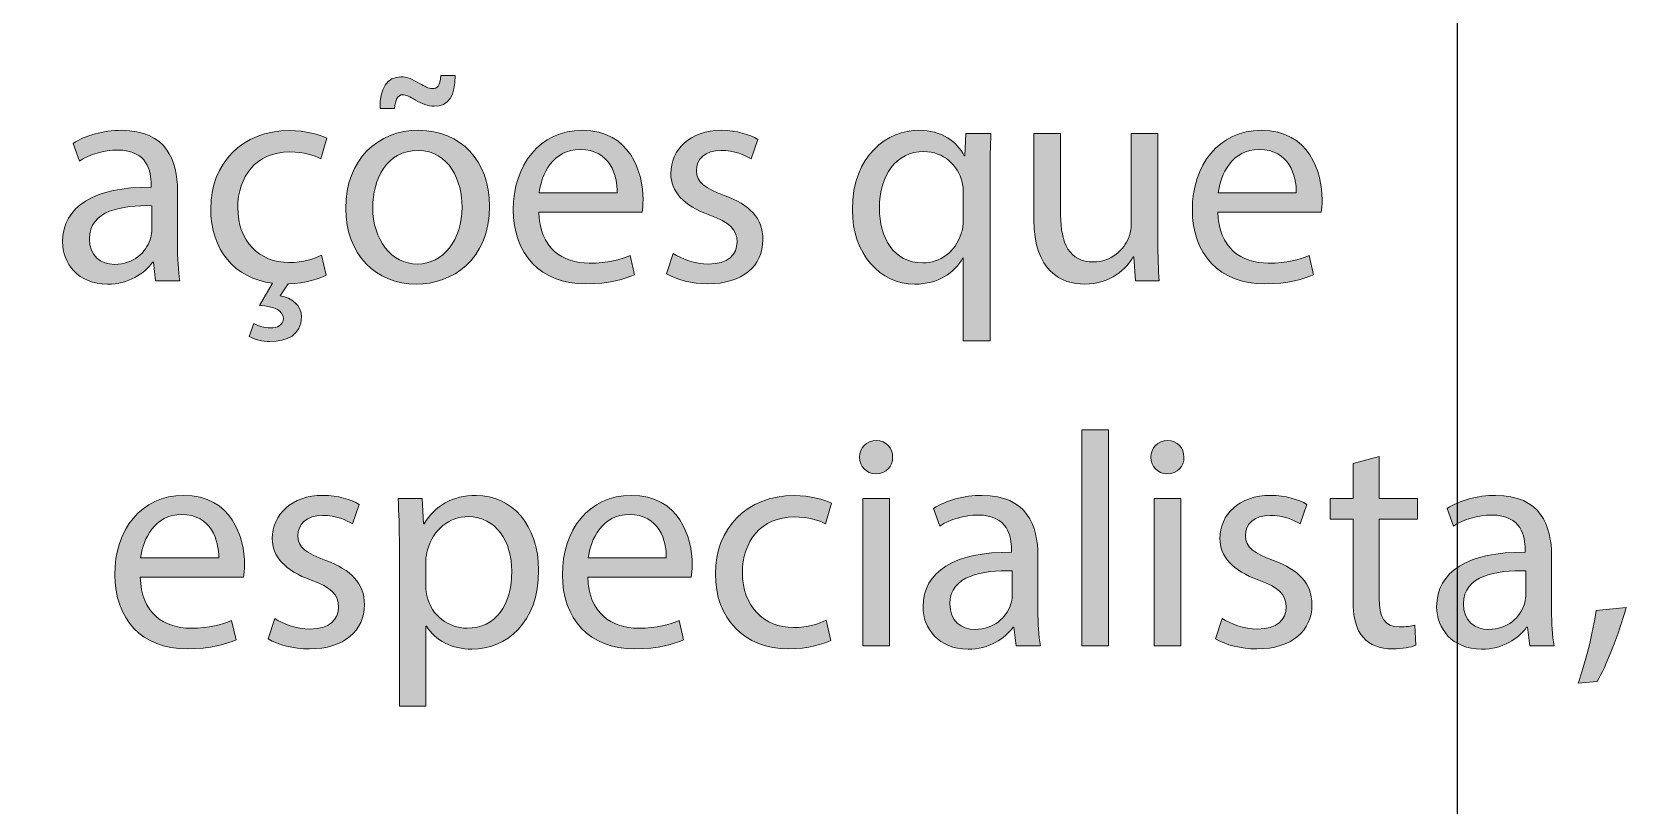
# Model space of a CAD drawing. Header units: inches. Extents: x -507 to 1392, y -754 to 68.
# Drawn here: x 1138.8 to 1191.3, y -387.9 to -362.5 of the extents above; entities that cross this region are included whole.
import ezdxf

# ---------------------------------------------------------------- set-up
doc = ezdxf.new("R2010")
doc.units = ezdxf.units.IN
doc.header["$MEASUREMENT"] = 0
doc.layers.add('back', color=7, linetype='Continuous')
picture_1 = doc.add_image_def('image45.png', size_in_pixel=(730, 767))

# ---------------------------------------------------------------- blocks, each defined once
blk = doc.blocks.new('block 114')
at = {"layer": 'back'}
image = blk.add_image(picture_1, insert=(1010.5, -416.178), size_in_units=(175.2, 184.08), dxfattribs=at)
blk = doc.blocks.new('block 164')
at = {"layer": 'back', "true_color": 0x231f20}
h = blk.add_hatch(color=250, dxfattribs=at)
h.dxf.hatch_style = 2
edge = h.paths.add_edge_path()
edge.add_spline(control_points=[(1153.876, -368.238), (1153.876, -370.027), (1152.637, -370.807), (1151.467, -370.807), (1150.158, -370.807), (1149.148, -369.847), (1149.148, -368.318), (1149.148, -366.699), (1150.208, -365.75), (1151.547, -365.75), (1152.937, -365.75), (1153.876, -366.759), (1153.876, -368.238)], knot_values=[0, 0, 0, 0, 1, 1, 1, 2, 2, 2, 3, 3, 3, 4, 4, 4, 4], degree=3, periodic=1)
edge = h.paths.add_edge_path()
edge.add_spline(control_points=[(1150.038, -368.288), (1150.038, -369.348), (1150.647, -370.147), (1151.507, -370.147), (1152.347, -370.147), (1152.977, -369.357), (1152.977, -368.268), (1152.977, -367.449), (1152.566, -366.409), (1151.527, -366.409), (1150.487, -366.409), (1150.038, -367.369), (1150.038, -368.288)], knot_values=[0, 0, 0, 0, 1, 1, 1, 2, 2, 2, 3, 3, 3, 4, 4, 4, 4], degree=3, periodic=1)
edge = h.paths.add_edge_path()
edge.add_spline(control_points=[(1150.277, -365.03), (1150.258, -364.38), (1150.527, -363.99), (1150.957, -363.99), (1151.177, -363.99), (1151.347, -364.081), (1151.577, -364.21), (1151.737, -364.3), (1151.877, -364.38), (1151.997, -364.38), (1152.156, -364.38), (1152.257, -364.291), (1152.276, -363.951), (1152.276, -363.951), (1152.746, -363.951), (1152.746, -363.951), (1152.757, -364.62), (1152.526, -364.96), (1152.057, -364.96), (1151.847, -364.96), (1151.657, -364.87), (1151.447, -364.76), (1151.247, -364.64), (1151.138, -364.58), (1151.018, -364.58), (1150.857, -364.58), (1150.777, -364.75), (1150.758, -365.03), (1150.758, -365.03), (1150.277, -365.03), (1150.277, -365.03)], knot_values=[0, 0, 0, 0, 1, 1, 1, 2, 2, 2, 3, 3, 3, 4, 4, 4, 5, 5, 5, 6, 6, 6, 7, 7, 7, 8, 8, 8, 9, 9, 9, 10, 10, 10, 10], degree=3, periodic=1)
h = blk.add_hatch(color=250, dxfattribs=at)
h.dxf.hatch_style = 2
edge = h.paths.add_edge_path()
edge.add_spline(control_points=[(1142.897, -370.697), (1142.897, -370.697), (1142.827, -370.087), (1142.827, -370.087), (1142.827, -370.087), (1142.798, -370.087), (1142.798, -370.087), (1142.527, -370.467), (1142.008, -370.807), (1141.318, -370.807), (1140.339, -370.807), (1139.839, -370.117), (1139.839, -369.417), (1139.839, -368.248), (1140.879, -367.608), (1142.747, -367.619), (1142.747, -367.619), (1142.747, -367.519), (1142.747, -367.519), (1142.747, -367.119), (1142.638, -366.399), (1141.648, -366.399), (1141.198, -366.399), (1140.729, -366.539), (1140.389, -366.759), (1140.389, -366.759), (1140.188, -366.179), (1140.188, -366.179), (1140.589, -365.919), (1141.168, -365.75), (1141.778, -365.75), (1143.257, -365.75), (1143.617, -366.759), (1143.617, -367.729), (1143.617, -367.729), (1143.617, -369.538), (1143.617, -369.538), (1143.617, -369.957), (1143.637, -370.367), (1143.697, -370.697), (1143.697, -370.697), (1142.897, -370.697), (1142.897, -370.697)], knot_values=[0, 0, 0, 0, 1, 1, 1, 2, 2, 2, 3, 3, 3, 4, 4, 4, 5, 5, 5, 6, 6, 6, 7, 7, 7, 8, 8, 8, 9, 9, 9, 10, 10, 10, 11, 11, 11, 12, 12, 12, 13, 13, 13, 14, 14, 14, 14], degree=3, periodic=1)
edge = h.paths.add_edge_path()
edge.add_spline(control_points=[(1142.768, -368.228), (1141.808, -368.208), (1140.719, -368.378), (1140.719, -369.317), (1140.719, -369.887), (1141.099, -370.157), (1141.548, -370.157), (1142.178, -370.157), (1142.577, -369.757), (1142.718, -369.348), (1142.747, -369.257), (1142.768, -369.158), (1142.768, -369.068), (1142.768, -369.068), (1142.768, -368.228), (1142.768, -368.228)], knot_values=[0, 0, 0, 0, 1, 1, 1, 2, 2, 2, 3, 3, 3, 4, 4, 4, 5, 5, 5, 5], degree=3, periodic=1)
h = blk.add_hatch(color=250, dxfattribs=at)
h.dxf.hatch_style = 2
edge = h.paths.add_edge_path()
edge.add_spline(control_points=[(1148.507, -370.517), (1148.297, -370.627), (1147.837, -370.777), (1147.258, -370.797), (1147.258, -370.797), (1146.998, -371.196), (1146.998, -371.196), (1147.367, -371.247), (1147.697, -371.506), (1147.697, -371.886), (1147.697, -372.476), (1147.207, -372.696), (1146.658, -372.696), (1146.408, -372.696), (1146.148, -372.625), (1145.979, -372.526), (1145.979, -372.526), (1146.128, -372.096), (1146.128, -372.096), (1146.288, -372.196), (1146.488, -372.246), (1146.668, -372.246), (1146.888, -372.246), (1147.098, -372.166), (1147.098, -371.926), (1147.088, -371.666), (1146.788, -371.546), (1146.318, -371.506), (1146.318, -371.506), (1146.737, -370.777), (1146.737, -370.777), (1145.498, -370.617), (1144.709, -369.677), (1144.709, -368.328), (1144.709, -366.839), (1145.729, -365.759), (1147.308, -365.759), (1147.827, -365.759), (1148.287, -365.89), (1148.526, -366.009), (1148.526, -366.009), (1148.327, -366.689), (1148.327, -366.689), (1148.117, -366.569), (1147.787, -366.459), (1147.308, -366.459), (1146.198, -366.459), (1145.599, -367.279), (1145.599, -368.288), (1145.599, -369.408), (1146.318, -370.097), (1147.277, -370.097), (1147.777, -370.097), (1148.107, -369.967), (1148.356, -369.857), (1148.356, -369.857), (1148.507, -370.517), (1148.507, -370.517)], knot_values=[0, 0, 0, 0, 1, 1, 1, 2, 2, 2, 3, 3, 3, 4, 4, 4, 5, 5, 5, 6, 6, 6, 7, 7, 7, 8, 8, 8, 9, 9, 9, 10, 10, 10, 11, 11, 11, 12, 12, 12, 13, 13, 13, 14, 14, 14, 15, 15, 15, 16, 16, 16, 17, 17, 17, 18, 18, 18, 19, 19, 19, 19], degree=3, periodic=1)
h = blk.add_hatch(color=250, dxfattribs=at)
h.dxf.hatch_style = 2
edge = h.paths.add_edge_path()
edge.add_spline(control_points=[(1155.499, -368.438), (1155.519, -369.627), (1156.278, -370.117), (1157.158, -370.117), (1157.787, -370.117), (1158.167, -370.007), (1158.497, -369.867), (1158.497, -369.867), (1158.646, -370.497), (1158.646, -370.497), (1158.337, -370.637), (1157.808, -370.797), (1157.038, -370.797), (1155.549, -370.797), (1154.659, -369.817), (1154.659, -368.358), (1154.659, -366.899), (1155.519, -365.75), (1156.928, -365.75), (1158.507, -365.75), (1158.927, -367.139), (1158.927, -368.028), (1158.927, -368.208), (1158.907, -368.348), (1158.896, -368.438), (1158.896, -368.438), (1155.499, -368.438), (1155.499, -368.438)], knot_values=[0, 0, 0, 0, 1, 1, 1, 2, 2, 2, 3, 3, 3, 4, 4, 4, 5, 5, 5, 6, 6, 6, 7, 7, 7, 8, 8, 8, 9, 9, 9, 9], degree=3, periodic=1)
edge = h.paths.add_edge_path()
edge.add_spline(control_points=[(1158.077, -367.809), (1158.087, -367.249), (1157.848, -366.379), (1156.857, -366.379), (1155.969, -366.379), (1155.578, -367.199), (1155.509, -367.809), (1155.509, -367.809), (1158.077, -367.809), (1158.077, -367.809)], knot_values=[0, 0, 0, 0, 1, 1, 1, 2, 2, 2, 3, 3, 3, 3], degree=3, periodic=1)
h = blk.add_hatch(color=250, dxfattribs=at)
h.dxf.hatch_style = 2
edge = h.paths.add_edge_path()
edge.add_spline(control_points=[(1159.918, -369.797), (1160.178, -369.967), (1160.638, -370.147), (1161.077, -370.147), (1161.717, -370.147), (1162.018, -369.827), (1162.018, -369.427), (1162.018, -369.008), (1161.768, -368.778), (1161.117, -368.538), (1160.248, -368.228), (1159.838, -367.749), (1159.838, -367.169), (1159.838, -366.389), (1160.468, -365.75), (1161.508, -365.75), (1161.997, -365.75), (1162.427, -365.89), (1162.696, -366.049), (1162.696, -366.049), (1162.477, -366.689), (1162.477, -366.689), (1162.287, -366.569), (1161.938, -366.409), (1161.487, -366.409), (1160.968, -366.409), (1160.678, -366.709), (1160.678, -367.069), (1160.678, -367.469), (1160.968, -367.648), (1161.598, -367.888), (1162.437, -368.208), (1162.866, -368.628), (1162.866, -369.348), (1162.866, -370.197), (1162.207, -370.797), (1161.058, -370.797), (1160.528, -370.797), (1160.038, -370.667), (1159.698, -370.467), (1159.698, -370.467), (1159.918, -369.797), (1159.918, -369.797)], knot_values=[0, 0, 0, 0, 1, 1, 1, 2, 2, 2, 3, 3, 3, 4, 4, 4, 5, 5, 5, 6, 6, 6, 7, 7, 7, 8, 8, 8, 9, 9, 9, 10, 10, 10, 11, 11, 11, 12, 12, 12, 13, 13, 13, 14, 14, 14, 14], degree=3, periodic=1)
h = blk.add_hatch(color=250, dxfattribs=at)
h.dxf.hatch_style = 2
edge = h.paths.add_edge_path()
edge.add_spline(control_points=[(1169.456, -369.947), (1169.456, -369.947), (1169.437, -369.947), (1169.437, -369.947), (1169.177, -370.427), (1168.637, -370.807), (1167.857, -370.807), (1166.728, -370.807), (1165.809, -369.827), (1165.809, -368.358), (1165.809, -366.549), (1166.978, -365.75), (1167.997, -365.75), (1168.747, -365.75), (1169.247, -366.119), (1169.486, -366.589), (1169.486, -366.589), (1169.507, -366.589), (1169.507, -366.589), (1169.507, -366.589), (1169.536, -365.859), (1169.536, -365.859), (1169.536, -365.859), (1170.366, -365.859), (1170.366, -365.859), (1170.346, -366.269), (1170.336, -366.689), (1170.336, -367.188), (1170.336, -367.188), (1170.336, -372.676), (1170.336, -372.676), (1170.336, -372.676), (1169.456, -372.676), (1169.456, -372.676), (1169.456, -372.676), (1169.456, -369.947), (1169.456, -369.947)], knot_values=[0, 0, 0, 0, 1, 1, 1, 2, 2, 2, 3, 3, 3, 4, 4, 4, 5, 5, 5, 6, 6, 6, 7, 7, 7, 8, 8, 8, 9, 9, 9, 10, 10, 10, 11, 11, 11, 12, 12, 12, 12], degree=3, periodic=1)
edge = h.paths.add_edge_path()
edge.add_spline(control_points=[(1169.456, -367.818), (1169.456, -367.698), (1169.446, -367.559), (1169.417, -367.449), (1169.286, -366.909), (1168.816, -366.449), (1168.157, -366.449), (1167.248, -366.449), (1166.698, -367.219), (1166.698, -368.308), (1166.698, -369.268), (1167.158, -370.107), (1168.127, -370.107), (1168.697, -370.107), (1169.187, -369.757), (1169.387, -369.147), (1169.427, -369.028), (1169.456, -368.858), (1169.456, -368.728), (1169.456, -368.728), (1169.456, -367.818), (1169.456, -367.818)], knot_values=[0, 0, 0, 0, 1, 1, 1, 2, 2, 2, 3, 3, 3, 4, 4, 4, 5, 5, 5, 6, 6, 6, 7, 7, 7, 7], degree=3, periodic=1)
h = blk.add_hatch(color=250, dxfattribs=at)
h.dxf.hatch_style = 2
edge = h.paths.add_edge_path()
edge.add_spline(control_points=[(1175.856, -369.377), (1175.856, -369.877), (1175.866, -370.317), (1175.896, -370.697), (1175.896, -370.697), (1175.117, -370.697), (1175.117, -370.697), (1175.117, -370.697), (1175.067, -369.907), (1175.067, -369.907), (1175.067, -369.907), (1175.047, -369.907), (1175.047, -369.907), (1174.817, -370.297), (1174.308, -370.807), (1173.448, -370.807), (1172.688, -370.807), (1171.778, -370.387), (1171.778, -368.688), (1171.778, -368.688), (1171.778, -365.859), (1171.778, -365.859), (1171.778, -365.859), (1172.658, -365.859), (1172.658, -365.859), (1172.658, -365.859), (1172.658, -368.538), (1172.658, -368.538), (1172.658, -369.458), (1172.938, -370.077), (1173.737, -370.077), (1174.327, -370.077), (1174.737, -369.667), (1174.897, -369.277), (1174.947, -369.147), (1174.977, -368.988), (1174.977, -368.828), (1174.977, -368.828), (1174.977, -365.859), (1174.977, -365.859), (1174.977, -365.859), (1175.856, -365.859), (1175.856, -365.859), (1175.856, -365.859), (1175.856, -369.377), (1175.856, -369.377)], knot_values=[0, 0, 0, 0, 1, 1, 1, 2, 2, 2, 3, 3, 3, 4, 4, 4, 5, 5, 5, 6, 6, 6, 7, 7, 7, 8, 8, 8, 9, 9, 9, 10, 10, 10, 11, 11, 11, 12, 12, 12, 13, 13, 13, 14, 14, 14, 15, 15, 15, 15], degree=3, periodic=1)
h = blk.add_hatch(color=250, dxfattribs=at)
h.dxf.hatch_style = 2
edge = h.paths.add_edge_path()
edge.add_spline(control_points=[(1177.828, -368.438), (1177.848, -369.627), (1178.607, -370.117), (1179.486, -370.117), (1180.116, -370.117), (1180.496, -370.007), (1180.826, -369.867), (1180.826, -369.867), (1180.976, -370.497), (1180.976, -370.497), (1180.666, -370.637), (1180.137, -370.797), (1179.367, -370.797), (1177.878, -370.797), (1176.988, -369.817), (1176.988, -368.358), (1176.988, -366.899), (1177.848, -365.75), (1179.257, -365.75), (1180.836, -365.75), (1181.256, -367.139), (1181.256, -368.028), (1181.256, -368.208), (1181.236, -368.348), (1181.226, -368.438), (1181.226, -368.438), (1177.828, -368.438), (1177.828, -368.438)], knot_values=[0, 0, 0, 0, 1, 1, 1, 2, 2, 2, 3, 3, 3, 4, 4, 4, 5, 5, 5, 6, 6, 6, 7, 7, 7, 8, 8, 8, 9, 9, 9, 9], degree=3, periodic=1)
edge = h.paths.add_edge_path()
edge.add_spline(control_points=[(1180.406, -367.809), (1180.416, -367.249), (1180.177, -366.379), (1179.187, -366.379), (1178.298, -366.379), (1177.907, -367.199), (1177.838, -367.809), (1177.838, -367.809), (1180.406, -367.809), (1180.406, -367.809)], knot_values=[0, 0, 0, 0, 1, 1, 1, 2, 2, 2, 3, 3, 3, 3], degree=3, periodic=1)
h = blk.add_hatch(color=250, dxfattribs=at)
h.dxf.hatch_style = 2
h.paths.add_polyline_path([(1173.353, -375.601), (1174.232, -375.601), (1174.232, -382.697), (1173.353, -382.697)])
h = blk.add_hatch(color=250, dxfattribs=at)
h.dxf.hatch_style = 2
edge = h.paths.add_edge_path()
edge.add_spline(control_points=[(1167.133, -376.5), (1167.143, -376.8), (1166.923, -377.04), (1166.573, -377.04), (1166.264, -377.04), (1166.044, -376.8), (1166.044, -376.5), (1166.044, -376.19), (1166.273, -375.951), (1166.593, -375.951), (1166.923, -375.951), (1167.133, -376.19), (1167.133, -376.5)], knot_values=[0, 0, 0, 0, 1, 1, 1, 2, 2, 2, 3, 3, 3, 4, 4, 4, 4], degree=3, periodic=1)
h.paths.add_polyline_path([(1166.153, -382.697), (1166.153, -377.859), (1167.033, -377.859), (1167.033, -382.697)])
h = blk.add_hatch(color=250, dxfattribs=at)
h.dxf.hatch_style = 2
edge = h.paths.add_edge_path()
edge.add_spline(control_points=[(1176.712, -376.5), (1176.722, -376.8), (1176.502, -377.04), (1176.152, -377.04), (1175.843, -377.04), (1175.623, -376.8), (1175.623, -376.5), (1175.623, -376.19), (1175.853, -375.951), (1176.172, -375.951), (1176.502, -375.951), (1176.712, -376.19), (1176.712, -376.5)], knot_values=[0, 0, 0, 0, 1, 1, 1, 2, 2, 2, 3, 3, 3, 4, 4, 4, 4], degree=3, periodic=1)
h.paths.add_polyline_path([(1175.732, -382.697), (1175.732, -377.859), (1176.612, -377.859), (1176.612, -382.697)])
h = blk.add_hatch(color=250, dxfattribs=at)
h.dxf.hatch_style = 2
edge = h.paths.add_edge_path()
edge.add_spline(control_points=[(1183.132, -376.47), (1183.132, -376.47), (1183.132, -377.859), (1183.132, -377.859), (1183.132, -377.859), (1184.391, -377.859), (1184.391, -377.859), (1184.391, -377.859), (1184.391, -378.529), (1184.391, -378.529), (1184.391, -378.529), (1183.132, -378.529), (1183.132, -378.529), (1183.132, -378.529), (1183.132, -381.138), (1183.132, -381.138), (1183.132, -381.737), (1183.302, -382.077), (1183.791, -382.077), (1184.021, -382.077), (1184.191, -382.047), (1184.301, -382.017), (1184.301, -382.017), (1184.341, -382.677), (1184.341, -382.677), (1184.171, -382.747), (1183.901, -382.797), (1183.562, -382.797), (1183.151, -382.797), (1182.822, -382.667), (1182.612, -382.427), (1182.362, -382.167), (1182.272, -381.737), (1182.272, -381.167), (1182.272, -381.167), (1182.272, -378.529), (1182.272, -378.529), (1182.272, -378.529), (1181.522, -378.529), (1181.522, -378.529), (1181.522, -378.529), (1181.522, -377.859), (1181.522, -377.859), (1181.522, -377.859), (1182.272, -377.859), (1182.272, -377.859), (1182.272, -377.859), (1182.272, -376.7), (1182.272, -376.7), (1182.272, -376.7), (1183.132, -376.47), (1183.132, -376.47)], knot_values=[0, 0, 0, 0, 1, 1, 1, 2, 2, 2, 3, 3, 3, 4, 4, 4, 5, 5, 5, 6, 6, 6, 7, 7, 7, 8, 8, 8, 9, 9, 9, 10, 10, 10, 11, 11, 11, 12, 12, 12, 13, 13, 13, 14, 14, 14, 15, 15, 15, 16, 16, 16, 17, 17, 17, 17], degree=3, periodic=1)
h = blk.add_hatch(color=250, dxfattribs=at)
h.dxf.hatch_style = 2
edge = h.paths.add_edge_path()
edge.add_spline(control_points=[(1142.394, -380.438), (1142.413, -381.627), (1143.173, -382.117), (1144.053, -382.117), (1144.682, -382.117), (1145.062, -382.007), (1145.392, -381.867), (1145.392, -381.867), (1145.541, -382.497), (1145.541, -382.497), (1145.231, -382.637), (1144.702, -382.797), (1143.933, -382.797), (1142.443, -382.797), (1141.554, -381.817), (1141.554, -380.358), (1141.554, -378.899), (1142.413, -377.75), (1143.822, -377.75), (1145.401, -377.75), (1145.821, -379.139), (1145.821, -380.028), (1145.821, -380.208), (1145.802, -380.348), (1145.791, -380.438), (1145.791, -380.438), (1142.394, -380.438), (1142.394, -380.438)], knot_values=[0, 0, 0, 0, 1, 1, 1, 2, 2, 2, 3, 3, 3, 4, 4, 4, 5, 5, 5, 6, 6, 6, 7, 7, 7, 8, 8, 8, 9, 9, 9, 9], degree=3, periodic=1)
edge = h.paths.add_edge_path()
edge.add_spline(control_points=[(1144.972, -379.809), (1144.981, -379.249), (1144.742, -378.379), (1143.752, -378.379), (1142.863, -378.379), (1142.473, -379.199), (1142.403, -379.809), (1142.403, -379.809), (1144.972, -379.809), (1144.972, -379.809)], knot_values=[0, 0, 0, 0, 1, 1, 1, 2, 2, 2, 3, 3, 3, 3], degree=3, periodic=1)
h = blk.add_hatch(color=250, dxfattribs=at)
h.dxf.hatch_style = 2
edge = h.paths.add_edge_path()
edge.add_spline(control_points=[(1146.813, -381.797), (1147.073, -381.967), (1147.533, -382.147), (1147.973, -382.147), (1148.612, -382.147), (1148.913, -381.827), (1148.913, -381.427), (1148.913, -381.008), (1148.663, -380.778), (1148.013, -380.538), (1147.144, -380.228), (1146.733, -379.749), (1146.733, -379.169), (1146.733, -378.389), (1147.363, -377.75), (1148.403, -377.75), (1148.893, -377.75), (1149.322, -377.89), (1149.592, -378.049), (1149.592, -378.049), (1149.372, -378.689), (1149.372, -378.689), (1149.183, -378.569), (1148.833, -378.409), (1148.383, -378.409), (1147.863, -378.409), (1147.573, -378.709), (1147.573, -379.069), (1147.573, -379.469), (1147.863, -379.648), (1148.493, -379.888), (1149.332, -380.208), (1149.762, -380.628), (1149.762, -381.348), (1149.762, -382.197), (1149.103, -382.797), (1147.953, -382.797), (1147.424, -382.797), (1146.934, -382.667), (1146.594, -382.467), (1146.594, -382.467), (1146.813, -381.797), (1146.813, -381.797)], knot_values=[0, 0, 0, 0, 1, 1, 1, 2, 2, 2, 3, 3, 3, 4, 4, 4, 5, 5, 5, 6, 6, 6, 7, 7, 7, 8, 8, 8, 9, 9, 9, 10, 10, 10, 11, 11, 11, 12, 12, 12, 13, 13, 13, 14, 14, 14, 14], degree=3, periodic=1)
h = blk.add_hatch(color=250, dxfattribs=at)
h.dxf.hatch_style = 2
edge = h.paths.add_edge_path()
edge.add_spline(control_points=[(1150.913, -379.438), (1150.913, -378.819), (1150.894, -378.319), (1150.873, -377.859), (1150.873, -377.859), (1151.663, -377.859), (1151.663, -377.859), (1151.663, -377.859), (1151.703, -378.689), (1151.703, -378.689), (1151.703, -378.689), (1151.723, -378.689), (1151.723, -378.689), (1152.083, -378.099), (1152.652, -377.75), (1153.441, -377.75), (1154.611, -377.75), (1155.49, -378.739), (1155.49, -380.208), (1155.49, -381.947), (1154.432, -382.807), (1153.292, -382.807), (1152.652, -382.807), (1152.093, -382.527), (1151.803, -382.047), (1151.803, -382.047), (1151.783, -382.047), (1151.783, -382.047), (1151.783, -382.047), (1151.783, -384.676), (1151.783, -384.676), (1151.783, -384.676), (1150.913, -384.676), (1150.913, -384.676), (1150.913, -384.676), (1150.913, -379.438), (1150.913, -379.438)], knot_values=[0, 0, 0, 0, 1, 1, 1, 2, 2, 2, 3, 3, 3, 4, 4, 4, 5, 5, 5, 6, 6, 6, 7, 7, 7, 8, 8, 8, 9, 9, 9, 10, 10, 10, 11, 11, 11, 12, 12, 12, 12], degree=3, periodic=1)
edge = h.paths.add_edge_path()
edge.add_spline(control_points=[(1151.783, -380.728), (1151.783, -380.858), (1151.803, -380.978), (1151.822, -381.088), (1151.982, -381.697), (1152.513, -382.117), (1153.142, -382.117), (1154.071, -382.117), (1154.611, -381.357), (1154.611, -380.248), (1154.611, -379.279), (1154.102, -378.449), (1153.172, -378.449), (1152.572, -378.449), (1152.013, -378.879), (1151.843, -379.539), (1151.812, -379.648), (1151.783, -379.778), (1151.783, -379.898), (1151.783, -379.898), (1151.783, -380.728), (1151.783, -380.728)], knot_values=[0, 0, 0, 0, 1, 1, 1, 2, 2, 2, 3, 3, 3, 4, 4, 4, 5, 5, 5, 6, 6, 6, 7, 7, 7, 7], degree=3, periodic=1)
h = blk.add_hatch(color=250, dxfattribs=at)
h.dxf.hatch_style = 2
edge = h.paths.add_edge_path()
edge.add_spline(control_points=[(1157.113, -380.438), (1157.133, -381.627), (1157.893, -382.117), (1158.771, -382.117), (1159.401, -382.117), (1159.781, -382.007), (1160.111, -381.867), (1160.111, -381.867), (1160.261, -382.497), (1160.261, -382.497), (1159.951, -382.637), (1159.422, -382.797), (1158.652, -382.797), (1157.163, -382.797), (1156.273, -381.817), (1156.273, -380.358), (1156.273, -378.899), (1157.133, -377.75), (1158.542, -377.75), (1160.121, -377.75), (1160.541, -379.139), (1160.541, -380.028), (1160.541, -380.208), (1160.521, -380.348), (1160.511, -380.438), (1160.511, -380.438), (1157.113, -380.438), (1157.113, -380.438)], knot_values=[0, 0, 0, 0, 1, 1, 1, 2, 2, 2, 3, 3, 3, 4, 4, 4, 5, 5, 5, 6, 6, 6, 7, 7, 7, 8, 8, 8, 9, 9, 9, 9], degree=3, periodic=1)
edge = h.paths.add_edge_path()
edge.add_spline(control_points=[(1159.691, -379.809), (1159.701, -379.249), (1159.462, -378.379), (1158.472, -378.379), (1157.583, -378.379), (1157.192, -379.199), (1157.123, -379.809), (1157.123, -379.809), (1159.691, -379.809), (1159.691, -379.809)], knot_values=[0, 0, 0, 0, 1, 1, 1, 2, 2, 2, 3, 3, 3, 3], degree=3, periodic=1)
h = blk.add_hatch(color=250, dxfattribs=at)
h.dxf.hatch_style = 2
edge = h.paths.add_edge_path()
edge.add_spline(control_points=[(1165.102, -382.517), (1164.872, -382.637), (1164.362, -382.797), (1163.712, -382.797), (1162.253, -382.797), (1161.304, -381.807), (1161.304, -380.328), (1161.304, -378.839), (1162.323, -377.759), (1163.902, -377.759), (1164.422, -377.759), (1164.882, -377.89), (1165.121, -378.009), (1165.121, -378.009), (1164.922, -378.689), (1164.922, -378.689), (1164.712, -378.569), (1164.382, -378.459), (1163.902, -378.459), (1162.793, -378.459), (1162.193, -379.279), (1162.193, -380.288), (1162.193, -381.408), (1162.913, -382.097), (1163.872, -382.097), (1164.372, -382.097), (1164.702, -381.967), (1164.951, -381.857), (1164.951, -381.857), (1165.102, -382.517), (1165.102, -382.517)], knot_values=[0, 0, 0, 0, 1, 1, 1, 2, 2, 2, 3, 3, 3, 4, 4, 4, 5, 5, 5, 6, 6, 6, 7, 7, 7, 8, 8, 8, 9, 9, 9, 10, 10, 10, 10], degree=3, periodic=1)
h = blk.add_hatch(color=250, dxfattribs=at)
h.dxf.hatch_style = 2
edge = h.paths.add_edge_path()
edge.add_spline(control_points=[(1171.191, -382.697), (1171.191, -382.697), (1171.121, -382.087), (1171.121, -382.087), (1171.121, -382.087), (1171.092, -382.087), (1171.092, -382.087), (1170.821, -382.467), (1170.302, -382.807), (1169.612, -382.807), (1168.633, -382.807), (1168.133, -382.117), (1168.133, -381.417), (1168.133, -380.248), (1169.173, -379.608), (1171.041, -379.619), (1171.041, -379.619), (1171.041, -379.519), (1171.041, -379.519), (1171.041, -379.119), (1170.932, -378.399), (1169.942, -378.399), (1169.492, -378.399), (1169.022, -378.539), (1168.683, -378.759), (1168.683, -378.759), (1168.482, -378.179), (1168.482, -378.179), (1168.883, -377.919), (1169.462, -377.75), (1170.072, -377.75), (1171.551, -377.75), (1171.911, -378.759), (1171.911, -379.729), (1171.911, -379.729), (1171.911, -381.538), (1171.911, -381.538), (1171.911, -381.957), (1171.931, -382.367), (1171.991, -382.697), (1171.991, -382.697), (1171.191, -382.697), (1171.191, -382.697)], knot_values=[0, 0, 0, 0, 1, 1, 1, 2, 2, 2, 3, 3, 3, 4, 4, 4, 5, 5, 5, 6, 6, 6, 7, 7, 7, 8, 8, 8, 9, 9, 9, 10, 10, 10, 11, 11, 11, 12, 12, 12, 13, 13, 13, 14, 14, 14, 14], degree=3, periodic=1)
edge = h.paths.add_edge_path()
edge.add_spline(control_points=[(1171.062, -380.228), (1170.102, -380.208), (1169.013, -380.378), (1169.013, -381.317), (1169.013, -381.887), (1169.393, -382.157), (1169.842, -382.157), (1170.472, -382.157), (1170.871, -381.757), (1171.012, -381.348), (1171.041, -381.257), (1171.062, -381.158), (1171.062, -381.068), (1171.062, -381.068), (1171.062, -380.228), (1171.062, -380.228)], knot_values=[0, 0, 0, 0, 1, 1, 1, 2, 2, 2, 3, 3, 3, 4, 4, 4, 5, 5, 5, 5], degree=3, periodic=1)
h = blk.add_hatch(color=250, dxfattribs=at)
h.dxf.hatch_style = 2
edge = h.paths.add_edge_path()
edge.add_spline(control_points=[(1177.973, -381.797), (1178.232, -381.967), (1178.692, -382.147), (1179.132, -382.147), (1179.771, -382.147), (1180.072, -381.827), (1180.072, -381.427), (1180.072, -381.008), (1179.822, -380.778), (1179.172, -380.538), (1178.303, -380.228), (1177.893, -379.749), (1177.893, -379.169), (1177.893, -378.389), (1178.522, -377.75), (1179.562, -377.75), (1180.052, -377.75), (1180.481, -377.89), (1180.751, -378.049), (1180.751, -378.049), (1180.531, -378.689), (1180.531, -378.689), (1180.342, -378.569), (1179.992, -378.409), (1179.542, -378.409), (1179.022, -378.409), (1178.732, -378.709), (1178.732, -379.069), (1178.732, -379.469), (1179.022, -379.648), (1179.652, -379.888), (1180.491, -380.208), (1180.921, -380.628), (1180.921, -381.348), (1180.921, -382.197), (1180.262, -382.797), (1179.112, -382.797), (1178.583, -382.797), (1178.093, -382.667), (1177.753, -382.467), (1177.753, -382.467), (1177.973, -381.797), (1177.973, -381.797)], knot_values=[0, 0, 0, 0, 1, 1, 1, 2, 2, 2, 3, 3, 3, 4, 4, 4, 5, 5, 5, 6, 6, 6, 7, 7, 7, 8, 8, 8, 9, 9, 9, 10, 10, 10, 11, 11, 11, 12, 12, 12, 13, 13, 13, 14, 14, 14, 14], degree=3, periodic=1)
h = blk.add_hatch(color=250, dxfattribs=at)
h.dxf.hatch_style = 2
edge = h.paths.add_edge_path()
edge.add_spline(control_points=[(1188.081, -382.697), (1188.081, -382.697), (1188.011, -382.087), (1188.011, -382.087), (1188.011, -382.087), (1187.981, -382.087), (1187.981, -382.087), (1187.711, -382.467), (1187.191, -382.807), (1186.502, -382.807), (1185.522, -382.807), (1185.022, -382.117), (1185.022, -381.417), (1185.022, -380.248), (1186.062, -379.608), (1187.931, -379.619), (1187.931, -379.619), (1187.931, -379.519), (1187.931, -379.519), (1187.931, -379.119), (1187.821, -378.399), (1186.832, -378.399), (1186.382, -378.399), (1185.912, -378.539), (1185.572, -378.759), (1185.572, -378.759), (1185.372, -378.179), (1185.372, -378.179), (1185.772, -377.919), (1186.352, -377.75), (1186.962, -377.75), (1188.44, -377.75), (1188.801, -378.759), (1188.801, -379.729), (1188.801, -379.729), (1188.801, -381.538), (1188.801, -381.538), (1188.801, -381.957), (1188.82, -382.367), (1188.881, -382.697), (1188.881, -382.697), (1188.081, -382.697), (1188.081, -382.697)], knot_values=[0, 0, 0, 0, 1, 1, 1, 2, 2, 2, 3, 3, 3, 4, 4, 4, 5, 5, 5, 6, 6, 6, 7, 7, 7, 8, 8, 8, 9, 9, 9, 10, 10, 10, 11, 11, 11, 12, 12, 12, 13, 13, 13, 14, 14, 14, 14], degree=3, periodic=1)
edge = h.paths.add_edge_path()
edge.add_spline(control_points=[(1187.951, -380.228), (1186.991, -380.208), (1185.902, -380.378), (1185.902, -381.317), (1185.902, -381.887), (1186.282, -382.157), (1186.731, -382.157), (1187.361, -382.157), (1187.761, -381.757), (1187.901, -381.348), (1187.931, -381.257), (1187.951, -381.158), (1187.951, -381.068), (1187.951, -381.068), (1187.951, -380.228), (1187.951, -380.228)], knot_values=[0, 0, 0, 0, 1, 1, 1, 2, 2, 2, 3, 3, 3, 4, 4, 4, 5, 5, 5, 5], degree=3, periodic=1)
h = blk.add_hatch(color=250, dxfattribs=at)
h.dxf.hatch_style = 2
edge = h.paths.add_edge_path()
edge.add_spline(control_points=[(1189.673, -383.926), (1189.893, -383.336), (1190.162, -382.267), (1190.272, -381.538), (1190.272, -381.538), (1191.252, -381.438), (1191.252, -381.438), (1191.021, -382.287), (1190.582, -383.396), (1190.303, -383.866), (1190.303, -383.866), (1189.673, -383.926), (1189.673, -383.926)], knot_values=[0, 0, 0, 0, 1, 1, 1, 2, 2, 2, 3, 3, 3, 4, 4, 4, 4], degree=3, periodic=1)
at = {"layer": 'back', "lineweight": 0}
for points in [[(1173.353, -375.601), (1174.232, -375.601), (1174.232, -382.697), (1173.353, -382.697), (1173.353, -375.601)], [(1166.153, -382.697), (1166.153, -377.859), (1167.033, -377.859), (1167.033, -382.697), (1166.153, -382.697)], [(1175.732, -382.697), (1175.732, -377.859), (1176.612, -377.859), (1176.612, -382.697), (1175.732, -382.697)]]:
    blk.add_lwpolyline(points, dxfattribs=at)
for points, knots in [([(1150.277, -365.03), (1150.258, -364.38), (1150.527, -363.99), (1150.957, -363.99), (1151.177, -363.99), (1151.347, -364.081), (1151.577, -364.21), (1151.737, -364.3), (1151.877, -364.38), (1151.997, -364.38), (1152.156, -364.38), (1152.257, -364.291), (1152.276, -363.951), (1152.276, -363.951), (1152.746, -363.951), (1152.746, -363.951), (1152.757, -364.62), (1152.526, -364.96), (1152.057, -364.96), (1151.847, -364.96), (1151.657, -364.87), (1151.447, -364.76), (1151.247, -364.64), (1151.138, -364.58), (1151.018, -364.58), (1150.857, -364.58), (1150.777, -364.75), (1150.758, -365.03), (1150.758, -365.03), (1150.277, -365.03), (1150.277, -365.03)], [0, 0, 0, 0, 1, 1, 1, 2, 2, 2, 3, 3, 3, 4, 4, 4, 5, 5, 5, 6, 6, 6, 7, 7, 7, 8, 8, 8, 9, 9, 9, 10, 10, 10, 10]), ([(1142.897, -370.697), (1142.897, -370.697), (1142.827, -370.087), (1142.827, -370.087), (1142.827, -370.087), (1142.798, -370.087), (1142.798, -370.087), (1142.527, -370.467), (1142.008, -370.807), (1141.318, -370.807), (1140.339, -370.807), (1139.839, -370.117), (1139.839, -369.417), (1139.839, -368.248), (1140.879, -367.608), (1142.747, -367.619), (1142.747, -367.619), (1142.747, -367.519), (1142.747, -367.519), (1142.747, -367.119), (1142.638, -366.399), (1141.648, -366.399), (1141.198, -366.399), (1140.729, -366.539), (1140.389, -366.759), (1140.389, -366.759), (1140.188, -366.179), (1140.188, -366.179), (1140.589, -365.919), (1141.168, -365.75), (1141.778, -365.75), (1143.257, -365.75), (1143.617, -366.759), (1143.617, -367.729), (1143.617, -367.729), (1143.617, -369.538), (1143.617, -369.538), (1143.617, -369.957), (1143.637, -370.367), (1143.697, -370.697), (1143.697, -370.697), (1142.897, -370.697), (1142.897, -370.697)], [0, 0, 0, 0, 1, 1, 1, 2, 2, 2, 3, 3, 3, 4, 4, 4, 5, 5, 5, 6, 6, 6, 7, 7, 7, 8, 8, 8, 9, 9, 9, 10, 10, 10, 11, 11, 11, 12, 12, 12, 13, 13, 13, 14, 14, 14, 14]), ([(1148.507, -370.517), (1148.297, -370.627), (1147.837, -370.777), (1147.258, -370.797), (1147.258, -370.797), (1146.998, -371.196), (1146.998, -371.196), (1147.367, -371.247), (1147.697, -371.506), (1147.697, -371.886), (1147.697, -372.476), (1147.207, -372.696), (1146.658, -372.696), (1146.408, -372.696), (1146.148, -372.625), (1145.979, -372.526), (1145.979, -372.526), (1146.128, -372.096), (1146.128, -372.096), (1146.288, -372.196), (1146.488, -372.246), (1146.668, -372.246), (1146.888, -372.246), (1147.098, -372.166), (1147.098, -371.926), (1147.088, -371.666), (1146.788, -371.546), (1146.318, -371.506), (1146.318, -371.506), (1146.737, -370.777), (1146.737, -370.777), (1145.498, -370.617), (1144.709, -369.677), (1144.709, -368.328), (1144.709, -366.839), (1145.729, -365.759), (1147.308, -365.759), (1147.827, -365.759), (1148.287, -365.89), (1148.526, -366.009), (1148.526, -366.009), (1148.327, -366.689), (1148.327, -366.689), (1148.117, -366.569), (1147.787, -366.459), (1147.308, -366.459), (1146.198, -366.459), (1145.599, -367.279), (1145.599, -368.288), (1145.599, -369.408), (1146.318, -370.097), (1147.277, -370.097), (1147.777, -370.097), (1148.107, -369.967), (1148.356, -369.857), (1148.356, -369.857), (1148.507, -370.517), (1148.507, -370.517)], [0, 0, 0, 0, 1, 1, 1, 2, 2, 2, 3, 3, 3, 4, 4, 4, 5, 5, 5, 6, 6, 6, 7, 7, 7, 8, 8, 8, 9, 9, 9, 10, 10, 10, 11, 11, 11, 12, 12, 12, 13, 13, 13, 14, 14, 14, 15, 15, 15, 16, 16, 16, 17, 17, 17, 18, 18, 18, 19, 19, 19, 19]), ([(1153.876, -368.238), (1153.876, -370.027), (1152.637, -370.807), (1151.467, -370.807), (1150.158, -370.807), (1149.148, -369.847), (1149.148, -368.318), (1149.148, -366.699), (1150.208, -365.75), (1151.547, -365.75), (1152.937, -365.75), (1153.876, -366.759), (1153.876, -368.238)], [0, 0, 0, 0, 1, 1, 1, 2, 2, 2, 3, 3, 3, 4, 4, 4, 4]), ([(1155.499, -368.438), (1155.519, -369.627), (1156.278, -370.117), (1157.158, -370.117), (1157.787, -370.117), (1158.167, -370.007), (1158.497, -369.867), (1158.497, -369.867), (1158.646, -370.497), (1158.646, -370.497), (1158.337, -370.637), (1157.808, -370.797), (1157.038, -370.797), (1155.549, -370.797), (1154.659, -369.817), (1154.659, -368.358), (1154.659, -366.899), (1155.519, -365.75), (1156.928, -365.75), (1158.507, -365.75), (1158.927, -367.139), (1158.927, -368.028), (1158.927, -368.208), (1158.907, -368.348), (1158.896, -368.438), (1158.896, -368.438), (1155.499, -368.438), (1155.499, -368.438)], [0, 0, 0, 0, 1, 1, 1, 2, 2, 2, 3, 3, 3, 4, 4, 4, 5, 5, 5, 6, 6, 6, 7, 7, 7, 8, 8, 8, 9, 9, 9, 9]), ([(1159.918, -369.797), (1160.178, -369.967), (1160.638, -370.147), (1161.077, -370.147), (1161.717, -370.147), (1162.018, -369.827), (1162.018, -369.427), (1162.018, -369.008), (1161.768, -368.778), (1161.117, -368.538), (1160.248, -368.228), (1159.838, -367.749), (1159.838, -367.169), (1159.838, -366.389), (1160.468, -365.75), (1161.508, -365.75), (1161.997, -365.75), (1162.427, -365.89), (1162.696, -366.049), (1162.696, -366.049), (1162.477, -366.689), (1162.477, -366.689), (1162.287, -366.569), (1161.938, -366.409), (1161.487, -366.409), (1160.968, -366.409), (1160.678, -366.709), (1160.678, -367.069), (1160.678, -367.469), (1160.968, -367.648), (1161.598, -367.888), (1162.437, -368.208), (1162.866, -368.628), (1162.866, -369.348), (1162.866, -370.197), (1162.207, -370.797), (1161.058, -370.797), (1160.528, -370.797), (1160.038, -370.667), (1159.698, -370.467), (1159.698, -370.467), (1159.918, -369.797), (1159.918, -369.797)], [0, 0, 0, 0, 1, 1, 1, 2, 2, 2, 3, 3, 3, 4, 4, 4, 5, 5, 5, 6, 6, 6, 7, 7, 7, 8, 8, 8, 9, 9, 9, 10, 10, 10, 11, 11, 11, 12, 12, 12, 13, 13, 13, 14, 14, 14, 14]), ([(1169.456, -369.947), (1169.456, -369.947), (1169.437, -369.947), (1169.437, -369.947), (1169.177, -370.427), (1168.637, -370.807), (1167.857, -370.807), (1166.728, -370.807), (1165.809, -369.827), (1165.809, -368.358), (1165.809, -366.549), (1166.978, -365.75), (1167.997, -365.75), (1168.747, -365.75), (1169.247, -366.119), (1169.486, -366.589), (1169.486, -366.589), (1169.507, -366.589), (1169.507, -366.589), (1169.507, -366.589), (1169.536, -365.859), (1169.536, -365.859), (1169.536, -365.859), (1170.366, -365.859), (1170.366, -365.859), (1170.346, -366.269), (1170.336, -366.689), (1170.336, -367.188), (1170.336, -367.188), (1170.336, -372.676), (1170.336, -372.676), (1170.336, -372.676), (1169.456, -372.676), (1169.456, -372.676), (1169.456, -372.676), (1169.456, -369.947), (1169.456, -369.947)], [0, 0, 0, 0, 1, 1, 1, 2, 2, 2, 3, 3, 3, 4, 4, 4, 5, 5, 5, 6, 6, 6, 7, 7, 7, 8, 8, 8, 9, 9, 9, 10, 10, 10, 11, 11, 11, 12, 12, 12, 12]), ([(1175.856, -369.377), (1175.856, -369.877), (1175.866, -370.317), (1175.896, -370.697), (1175.896, -370.697), (1175.117, -370.697), (1175.117, -370.697), (1175.117, -370.697), (1175.067, -369.907), (1175.067, -369.907), (1175.067, -369.907), (1175.047, -369.907), (1175.047, -369.907), (1174.817, -370.297), (1174.308, -370.807), (1173.448, -370.807), (1172.688, -370.807), (1171.778, -370.387), (1171.778, -368.688), (1171.778, -368.688), (1171.778, -365.859), (1171.778, -365.859), (1171.778, -365.859), (1172.658, -365.859), (1172.658, -365.859), (1172.658, -365.859), (1172.658, -368.538), (1172.658, -368.538), (1172.658, -369.458), (1172.938, -370.077), (1173.737, -370.077), (1174.327, -370.077), (1174.737, -369.667), (1174.897, -369.277), (1174.947, -369.147), (1174.977, -368.988), (1174.977, -368.828), (1174.977, -368.828), (1174.977, -365.859), (1174.977, -365.859), (1174.977, -365.859), (1175.856, -365.859), (1175.856, -365.859), (1175.856, -365.859), (1175.856, -369.377), (1175.856, -369.377)], [0, 0, 0, 0, 1, 1, 1, 2, 2, 2, 3, 3, 3, 4, 4, 4, 5, 5, 5, 6, 6, 6, 7, 7, 7, 8, 8, 8, 9, 9, 9, 10, 10, 10, 11, 11, 11, 12, 12, 12, 13, 13, 13, 14, 14, 14, 15, 15, 15, 15]), ([(1177.828, -368.438), (1177.848, -369.627), (1178.607, -370.117), (1179.486, -370.117), (1180.116, -370.117), (1180.496, -370.007), (1180.826, -369.867), (1180.826, -369.867), (1180.976, -370.497), (1180.976, -370.497), (1180.666, -370.637), (1180.137, -370.797), (1179.367, -370.797), (1177.878, -370.797), (1176.988, -369.817), (1176.988, -368.358), (1176.988, -366.899), (1177.848, -365.75), (1179.257, -365.75), (1180.836, -365.75), (1181.256, -367.139), (1181.256, -368.028), (1181.256, -368.208), (1181.236, -368.348), (1181.226, -368.438), (1181.226, -368.438), (1177.828, -368.438), (1177.828, -368.438)], [0, 0, 0, 0, 1, 1, 1, 2, 2, 2, 3, 3, 3, 4, 4, 4, 5, 5, 5, 6, 6, 6, 7, 7, 7, 8, 8, 8, 9, 9, 9, 9]), ([(1150.038, -368.288), (1150.038, -369.348), (1150.647, -370.147), (1151.507, -370.147), (1152.347, -370.147), (1152.977, -369.357), (1152.977, -368.268), (1152.977, -367.449), (1152.566, -366.409), (1151.527, -366.409), (1150.487, -366.409), (1150.038, -367.369), (1150.038, -368.288)], [0, 0, 0, 0, 1, 1, 1, 2, 2, 2, 3, 3, 3, 4, 4, 4, 4]), ([(1158.077, -367.809), (1158.087, -367.249), (1157.848, -366.379), (1156.857, -366.379), (1155.969, -366.379), (1155.578, -367.199), (1155.509, -367.809), (1155.509, -367.809), (1158.077, -367.809), (1158.077, -367.809)], [0, 0, 0, 0, 1, 1, 1, 2, 2, 2, 3, 3, 3, 3]), ([(1180.406, -367.809), (1180.416, -367.249), (1180.177, -366.379), (1179.187, -366.379), (1178.298, -366.379), (1177.907, -367.199), (1177.838, -367.809), (1177.838, -367.809), (1180.406, -367.809), (1180.406, -367.809)], [0, 0, 0, 0, 1, 1, 1, 2, 2, 2, 3, 3, 3, 3]), ([(1169.456, -367.818), (1169.456, -367.698), (1169.446, -367.559), (1169.417, -367.449), (1169.286, -366.909), (1168.816, -366.449), (1168.157, -366.449), (1167.248, -366.449), (1166.698, -367.219), (1166.698, -368.308), (1166.698, -369.268), (1167.158, -370.107), (1168.127, -370.107), (1168.697, -370.107), (1169.187, -369.757), (1169.387, -369.147), (1169.427, -369.028), (1169.456, -368.858), (1169.456, -368.728), (1169.456, -368.728), (1169.456, -367.818), (1169.456, -367.818)], [0, 0, 0, 0, 1, 1, 1, 2, 2, 2, 3, 3, 3, 4, 4, 4, 5, 5, 5, 6, 6, 6, 7, 7, 7, 7]), ([(1142.768, -368.228), (1141.808, -368.208), (1140.719, -368.378), (1140.719, -369.317), (1140.719, -369.887), (1141.099, -370.157), (1141.548, -370.157), (1142.178, -370.157), (1142.577, -369.757), (1142.718, -369.348), (1142.747, -369.257), (1142.768, -369.158), (1142.768, -369.068), (1142.768, -369.068), (1142.768, -368.228), (1142.768, -368.228)], [0, 0, 0, 0, 1, 1, 1, 2, 2, 2, 3, 3, 3, 4, 4, 4, 5, 5, 5, 5]), ([(1167.133, -376.5), (1167.143, -376.8), (1166.923, -377.04), (1166.573, -377.04), (1166.264, -377.04), (1166.044, -376.8), (1166.044, -376.5), (1166.044, -376.19), (1166.273, -375.951), (1166.593, -375.951), (1166.923, -375.951), (1167.133, -376.19), (1167.133, -376.5)], [0, 0, 0, 0, 1, 1, 1, 2, 2, 2, 3, 3, 3, 4, 4, 4, 4]), ([(1176.712, -376.5), (1176.722, -376.8), (1176.502, -377.04), (1176.152, -377.04), (1175.843, -377.04), (1175.623, -376.8), (1175.623, -376.5), (1175.623, -376.19), (1175.853, -375.951), (1176.172, -375.951), (1176.502, -375.951), (1176.712, -376.19), (1176.712, -376.5)], [0, 0, 0, 0, 1, 1, 1, 2, 2, 2, 3, 3, 3, 4, 4, 4, 4]), ([(1183.132, -376.47), (1183.132, -376.47), (1183.132, -377.859), (1183.132, -377.859), (1183.132, -377.859), (1184.391, -377.859), (1184.391, -377.859), (1184.391, -377.859), (1184.391, -378.529), (1184.391, -378.529), (1184.391, -378.529), (1183.132, -378.529), (1183.132, -378.529), (1183.132, -378.529), (1183.132, -381.138), (1183.132, -381.138), (1183.132, -381.737), (1183.302, -382.077), (1183.791, -382.077), (1184.021, -382.077), (1184.191, -382.047), (1184.301, -382.017), (1184.301, -382.017), (1184.341, -382.677), (1184.341, -382.677), (1184.171, -382.747), (1183.901, -382.797), (1183.562, -382.797), (1183.151, -382.797), (1182.822, -382.667), (1182.612, -382.427), (1182.362, -382.167), (1182.272, -381.737), (1182.272, -381.167), (1182.272, -381.167), (1182.272, -378.529), (1182.272, -378.529), (1182.272, -378.529), (1181.522, -378.529), (1181.522, -378.529), (1181.522, -378.529), (1181.522, -377.859), (1181.522, -377.859), (1181.522, -377.859), (1182.272, -377.859), (1182.272, -377.859), (1182.272, -377.859), (1182.272, -376.7), (1182.272, -376.7), (1182.272, -376.7), (1183.132, -376.47), (1183.132, -376.47)], [0, 0, 0, 0, 1, 1, 1, 2, 2, 2, 3, 3, 3, 4, 4, 4, 5, 5, 5, 6, 6, 6, 7, 7, 7, 8, 8, 8, 9, 9, 9, 10, 10, 10, 11, 11, 11, 12, 12, 12, 13, 13, 13, 14, 14, 14, 15, 15, 15, 16, 16, 16, 17, 17, 17, 17]), ([(1142.394, -380.438), (1142.413, -381.627), (1143.173, -382.117), (1144.053, -382.117), (1144.682, -382.117), (1145.062, -382.007), (1145.392, -381.867), (1145.392, -381.867), (1145.541, -382.497), (1145.541, -382.497), (1145.231, -382.637), (1144.702, -382.797), (1143.933, -382.797), (1142.443, -382.797), (1141.554, -381.817), (1141.554, -380.358), (1141.554, -378.899), (1142.413, -377.75), (1143.822, -377.75), (1145.401, -377.75), (1145.821, -379.139), (1145.821, -380.028), (1145.821, -380.208), (1145.802, -380.348), (1145.791, -380.438), (1145.791, -380.438), (1142.394, -380.438), (1142.394, -380.438)], [0, 0, 0, 0, 1, 1, 1, 2, 2, 2, 3, 3, 3, 4, 4, 4, 5, 5, 5, 6, 6, 6, 7, 7, 7, 8, 8, 8, 9, 9, 9, 9]), ([(1146.813, -381.797), (1147.073, -381.967), (1147.533, -382.147), (1147.973, -382.147), (1148.612, -382.147), (1148.913, -381.827), (1148.913, -381.427), (1148.913, -381.008), (1148.663, -380.778), (1148.013, -380.538), (1147.144, -380.228), (1146.733, -379.749), (1146.733, -379.169), (1146.733, -378.389), (1147.363, -377.75), (1148.403, -377.75), (1148.893, -377.75), (1149.322, -377.89), (1149.592, -378.049), (1149.592, -378.049), (1149.372, -378.689), (1149.372, -378.689), (1149.183, -378.569), (1148.833, -378.409), (1148.383, -378.409), (1147.863, -378.409), (1147.573, -378.709), (1147.573, -379.069), (1147.573, -379.469), (1147.863, -379.648), (1148.493, -379.888), (1149.332, -380.208), (1149.762, -380.628), (1149.762, -381.348), (1149.762, -382.197), (1149.103, -382.797), (1147.953, -382.797), (1147.424, -382.797), (1146.934, -382.667), (1146.594, -382.467), (1146.594, -382.467), (1146.813, -381.797), (1146.813, -381.797)], [0, 0, 0, 0, 1, 1, 1, 2, 2, 2, 3, 3, 3, 4, 4, 4, 5, 5, 5, 6, 6, 6, 7, 7, 7, 8, 8, 8, 9, 9, 9, 10, 10, 10, 11, 11, 11, 12, 12, 12, 13, 13, 13, 14, 14, 14, 14]), ([(1150.913, -379.438), (1150.913, -378.819), (1150.894, -378.319), (1150.873, -377.859), (1150.873, -377.859), (1151.663, -377.859), (1151.663, -377.859), (1151.663, -377.859), (1151.703, -378.689), (1151.703, -378.689), (1151.703, -378.689), (1151.723, -378.689), (1151.723, -378.689), (1152.083, -378.099), (1152.652, -377.75), (1153.441, -377.75), (1154.611, -377.75), (1155.49, -378.739), (1155.49, -380.208), (1155.49, -381.947), (1154.432, -382.807), (1153.292, -382.807), (1152.652, -382.807), (1152.093, -382.527), (1151.803, -382.047), (1151.803, -382.047), (1151.783, -382.047), (1151.783, -382.047), (1151.783, -382.047), (1151.783, -384.676), (1151.783, -384.676), (1151.783, -384.676), (1150.913, -384.676), (1150.913, -384.676), (1150.913, -384.676), (1150.913, -379.438), (1150.913, -379.438)], [0, 0, 0, 0, 1, 1, 1, 2, 2, 2, 3, 3, 3, 4, 4, 4, 5, 5, 5, 6, 6, 6, 7, 7, 7, 8, 8, 8, 9, 9, 9, 10, 10, 10, 11, 11, 11, 12, 12, 12, 12]), ([(1157.113, -380.438), (1157.133, -381.627), (1157.893, -382.117), (1158.771, -382.117), (1159.401, -382.117), (1159.781, -382.007), (1160.111, -381.867), (1160.111, -381.867), (1160.261, -382.497), (1160.261, -382.497), (1159.951, -382.637), (1159.422, -382.797), (1158.652, -382.797), (1157.163, -382.797), (1156.273, -381.817), (1156.273, -380.358), (1156.273, -378.899), (1157.133, -377.75), (1158.542, -377.75), (1160.121, -377.75), (1160.541, -379.139), (1160.541, -380.028), (1160.541, -380.208), (1160.521, -380.348), (1160.511, -380.438), (1160.511, -380.438), (1157.113, -380.438), (1157.113, -380.438)], [0, 0, 0, 0, 1, 1, 1, 2, 2, 2, 3, 3, 3, 4, 4, 4, 5, 5, 5, 6, 6, 6, 7, 7, 7, 8, 8, 8, 9, 9, 9, 9]), ([(1165.102, -382.517), (1164.872, -382.637), (1164.362, -382.797), (1163.712, -382.797), (1162.253, -382.797), (1161.304, -381.807), (1161.304, -380.328), (1161.304, -378.839), (1162.323, -377.759), (1163.902, -377.759), (1164.422, -377.759), (1164.882, -377.89), (1165.121, -378.009), (1165.121, -378.009), (1164.922, -378.689), (1164.922, -378.689), (1164.712, -378.569), (1164.382, -378.459), (1163.902, -378.459), (1162.793, -378.459), (1162.193, -379.279), (1162.193, -380.288), (1162.193, -381.408), (1162.913, -382.097), (1163.872, -382.097), (1164.372, -382.097), (1164.702, -381.967), (1164.951, -381.857), (1164.951, -381.857), (1165.102, -382.517), (1165.102, -382.517)], [0, 0, 0, 0, 1, 1, 1, 2, 2, 2, 3, 3, 3, 4, 4, 4, 5, 5, 5, 6, 6, 6, 7, 7, 7, 8, 8, 8, 9, 9, 9, 10, 10, 10, 10]), ([(1171.191, -382.697), (1171.191, -382.697), (1171.121, -382.087), (1171.121, -382.087), (1171.121, -382.087), (1171.092, -382.087), (1171.092, -382.087), (1170.821, -382.467), (1170.302, -382.807), (1169.612, -382.807), (1168.633, -382.807), (1168.133, -382.117), (1168.133, -381.417), (1168.133, -380.248), (1169.173, -379.608), (1171.041, -379.619), (1171.041, -379.619), (1171.041, -379.519), (1171.041, -379.519), (1171.041, -379.119), (1170.932, -378.399), (1169.942, -378.399), (1169.492, -378.399), (1169.022, -378.539), (1168.683, -378.759), (1168.683, -378.759), (1168.482, -378.179), (1168.482, -378.179), (1168.883, -377.919), (1169.462, -377.75), (1170.072, -377.75), (1171.551, -377.75), (1171.911, -378.759), (1171.911, -379.729), (1171.911, -379.729), (1171.911, -381.538), (1171.911, -381.538), (1171.911, -381.957), (1171.931, -382.367), (1171.991, -382.697), (1171.991, -382.697), (1171.191, -382.697), (1171.191, -382.697)], [0, 0, 0, 0, 1, 1, 1, 2, 2, 2, 3, 3, 3, 4, 4, 4, 5, 5, 5, 6, 6, 6, 7, 7, 7, 8, 8, 8, 9, 9, 9, 10, 10, 10, 11, 11, 11, 12, 12, 12, 13, 13, 13, 14, 14, 14, 14]), ([(1177.973, -381.797), (1178.232, -381.967), (1178.692, -382.147), (1179.132, -382.147), (1179.771, -382.147), (1180.072, -381.827), (1180.072, -381.427), (1180.072, -381.008), (1179.822, -380.778), (1179.172, -380.538), (1178.303, -380.228), (1177.893, -379.749), (1177.893, -379.169), (1177.893, -378.389), (1178.522, -377.75), (1179.562, -377.75), (1180.052, -377.75), (1180.481, -377.89), (1180.751, -378.049), (1180.751, -378.049), (1180.531, -378.689), (1180.531, -378.689), (1180.342, -378.569), (1179.992, -378.409), (1179.542, -378.409), (1179.022, -378.409), (1178.732, -378.709), (1178.732, -379.069), (1178.732, -379.469), (1179.022, -379.648), (1179.652, -379.888), (1180.491, -380.208), (1180.921, -380.628), (1180.921, -381.348), (1180.921, -382.197), (1180.262, -382.797), (1179.112, -382.797), (1178.583, -382.797), (1178.093, -382.667), (1177.753, -382.467), (1177.753, -382.467), (1177.973, -381.797), (1177.973, -381.797)], [0, 0, 0, 0, 1, 1, 1, 2, 2, 2, 3, 3, 3, 4, 4, 4, 5, 5, 5, 6, 6, 6, 7, 7, 7, 8, 8, 8, 9, 9, 9, 10, 10, 10, 11, 11, 11, 12, 12, 12, 13, 13, 13, 14, 14, 14, 14]), ([(1188.081, -382.697), (1188.081, -382.697), (1188.011, -382.087), (1188.011, -382.087), (1188.011, -382.087), (1187.981, -382.087), (1187.981, -382.087), (1187.711, -382.467), (1187.191, -382.807), (1186.502, -382.807), (1185.522, -382.807), (1185.022, -382.117), (1185.022, -381.417), (1185.022, -380.248), (1186.062, -379.608), (1187.931, -379.619), (1187.931, -379.619), (1187.931, -379.519), (1187.931, -379.519), (1187.931, -379.119), (1187.821, -378.399), (1186.832, -378.399), (1186.382, -378.399), (1185.912, -378.539), (1185.572, -378.759), (1185.572, -378.759), (1185.372, -378.179), (1185.372, -378.179), (1185.772, -377.919), (1186.352, -377.75), (1186.962, -377.75), (1188.44, -377.75), (1188.801, -378.759), (1188.801, -379.729), (1188.801, -379.729), (1188.801, -381.538), (1188.801, -381.538), (1188.801, -381.957), (1188.82, -382.367), (1188.881, -382.697), (1188.881, -382.697), (1188.081, -382.697), (1188.081, -382.697)], [0, 0, 0, 0, 1, 1, 1, 2, 2, 2, 3, 3, 3, 4, 4, 4, 5, 5, 5, 6, 6, 6, 7, 7, 7, 8, 8, 8, 9, 9, 9, 10, 10, 10, 11, 11, 11, 12, 12, 12, 13, 13, 13, 14, 14, 14, 14]), ([(1144.972, -379.809), (1144.981, -379.249), (1144.742, -378.379), (1143.752, -378.379), (1142.863, -378.379), (1142.473, -379.199), (1142.403, -379.809), (1142.403, -379.809), (1144.972, -379.809), (1144.972, -379.809)], [0, 0, 0, 0, 1, 1, 1, 2, 2, 2, 3, 3, 3, 3]), ([(1151.783, -380.728), (1151.783, -380.858), (1151.803, -380.978), (1151.822, -381.088), (1151.982, -381.697), (1152.513, -382.117), (1153.142, -382.117), (1154.071, -382.117), (1154.611, -381.357), (1154.611, -380.248), (1154.611, -379.279), (1154.102, -378.449), (1153.172, -378.449), (1152.572, -378.449), (1152.013, -378.879), (1151.843, -379.539), (1151.812, -379.648), (1151.783, -379.778), (1151.783, -379.898), (1151.783, -379.898), (1151.783, -380.728), (1151.783, -380.728)], [0, 0, 0, 0, 1, 1, 1, 2, 2, 2, 3, 3, 3, 4, 4, 4, 5, 5, 5, 6, 6, 6, 7, 7, 7, 7]), ([(1159.691, -379.809), (1159.701, -379.249), (1159.462, -378.379), (1158.472, -378.379), (1157.583, -378.379), (1157.192, -379.199), (1157.123, -379.809), (1157.123, -379.809), (1159.691, -379.809), (1159.691, -379.809)], [0, 0, 0, 0, 1, 1, 1, 2, 2, 2, 3, 3, 3, 3]), ([(1171.062, -380.228), (1170.102, -380.208), (1169.013, -380.378), (1169.013, -381.317), (1169.013, -381.887), (1169.393, -382.157), (1169.842, -382.157), (1170.472, -382.157), (1170.871, -381.757), (1171.012, -381.348), (1171.041, -381.257), (1171.062, -381.158), (1171.062, -381.068), (1171.062, -381.068), (1171.062, -380.228), (1171.062, -380.228)], [0, 0, 0, 0, 1, 1, 1, 2, 2, 2, 3, 3, 3, 4, 4, 4, 5, 5, 5, 5]), ([(1187.951, -380.228), (1186.991, -380.208), (1185.902, -380.378), (1185.902, -381.317), (1185.902, -381.887), (1186.282, -382.157), (1186.731, -382.157), (1187.361, -382.157), (1187.761, -381.757), (1187.901, -381.348), (1187.931, -381.257), (1187.951, -381.158), (1187.951, -381.068), (1187.951, -381.068), (1187.951, -380.228), (1187.951, -380.228)], [0, 0, 0, 0, 1, 1, 1, 2, 2, 2, 3, 3, 3, 4, 4, 4, 5, 5, 5, 5]), ([(1189.673, -383.926), (1189.893, -383.336), (1190.162, -382.267), (1190.272, -381.538), (1190.272, -381.538), (1191.252, -381.438), (1191.252, -381.438), (1191.021, -382.287), (1190.582, -383.396), (1190.303, -383.866), (1190.303, -383.866), (1189.673, -383.926), (1189.673, -383.926)], [0, 0, 0, 0, 1, 1, 1, 2, 2, 2, 3, 3, 3, 4, 4, 4, 4])]:
    blk.add_open_spline(points, degree=3, knots=knots, dxfattribs=at)

msp = doc.modelspace()

# ---------------------------------------------------------------- block references
at = {"layer": 'back'}
for name in ['block 114', 'block 164']:
    msp.add_blockref(name, (0, 0), dxfattribs=at)

doc.saveas('drawing.dxf')
